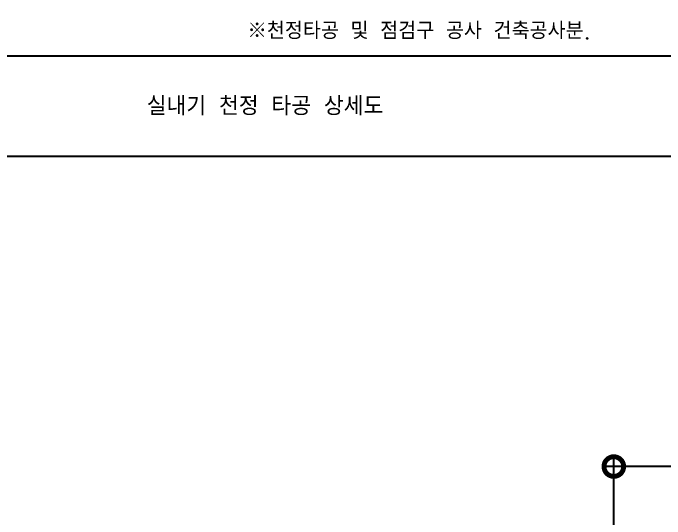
# Model space of a CAD drawing. Header units: millimetres. Extents: x -56261 to 196039, y 9480 to 100001.
# Drawn here: x 156287 to 161266, y 89879 to 93741 of the extents above; entities that cross this region are included whole.
import ezdxf
from ezdxf.enums import TextEntityAlignment as Align

# ---------------------------------------------------------------- set-up
doc = ezdxf.new("R2010")
doc.units = ezdxf.units.MM
doc.set_wipeout_variables(frame=1)
doc.layers.add('PLAN_DIM', color=7, linetype='Continuous')
doc.layers.add('SS-TEXT', color=7, linetype='Continuous')
doc.styles.add('DVM_DEFAULT', font='romans.shx', dxfattribs={"bigfont": 'whgtxt.shx'})
doc.styles.add('Gdim', font='')
doc.styles.add('plan', font='romans.shx', dxfattribs={"bigfont": 'GHS.SHX'})
doc.styles.get('Gdim').set_extended_font_data('Dotum')
doc.dimstyles.new('Gdim100', dxfattribs={"dimscale": 100, "dimtxt": 3, "dimasz": 6, "dimexe": 1.5, "dimexo": 2, "dimgap": 1, "dimtad": 1, "dimdec": 0, "dimzin": 0, "dimdsep": 46, "dimlunit": 6, "dimtxsty": 'Gdim', "dimblk1": 'DOTSMALL', "dimblk2": 'DOTSMALL', "dimsah": 1, "dimcen": 1.5, "dimdle": 1.5, "dimclrd": 1, "dimclre": 1, "dimclrt": 256, "dimazin": 0, "dimtfac": 1, "dimtdec": 0, "dimtix": 1, "dimtmove": 2, "dimatfit": 3, "dimldrblk": 'DOTSMALL', "dimfxl": 1.5, "dimtolj": 1, "dimtzin": 0, "dimlwd": -1, "dimlwe": -1, "dimarcsym": 0})

# ---------------------------------------------------------------- blocks, each defined once
blk = doc.blocks.new('A$C43DE16F2')
blk.add_wipeout([(0, 14550), (0, 0), (29100, 0), (29100, 14550)]).dxf.layer = 'SS-TEXT'
at = {"layer": 'SS-TEXT'}
blk.add_line((0, 1768), (20082, 1768), dxfattribs=at)
blk.add_lwpolyline([(0, 0), (20082, 0), (20082, 14550), (0, 14550)], close=True, dxfattribs=at)
at = {"layer": 'SS-TEXT', "color": 1, "lineweight": 25, "style": 'DVM_DEFAULT'}
blk.add_text('※천정타공 및 점검구 공사 건축공사분.', height=300, dxfattribs=at).set_placement((10041, 2210), align=Align.MIDDLE_CENTER)
at = {"layer": 'SS-TEXT', "style": 'DVM_DEFAULT'}
blk.add_text('실내기 천정 타공 상세도', height=330, dxfattribs=at).set_placement((7324, 884), align=Align.MIDDLE_CENTER)
blk = doc.blocks.new('_DotSmall')
at = {"color": 0, "linetype": 'ByBlock', "const_width": 0.5}
blk.add_lwpolyline([(-0.0625, 0, 1), (0.0625, 0, 1)], format="xyb", close=True, dxfattribs=at)
blk = doc.blocks.new('*D145')
at = {"layer": 'DEFPOINTS', "color": 0, "transparency": 16777216}
for p in [(160875.1, 90278.8), (161808, 90278.8), (161808, 88778.8)]:
    blk.add_point(p, dxfattribs=at)
at = {"layer": 'PLAN_DIM', "transparency": 16777216}
for p, q in [((160875.1, 88703.8), (160875.1, 90353.8)), ((161708, 90278.8), (160800.1, 90278.8)), ((161708, 88778.8), (160800.1, 88778.8))]:
    blk.add_line(p, q, dxfattribs=at)
at = {"layer": 'PLAN_DIM', "transparency": 16777216, "xscale": 300, "yscale": 300, "zscale": 300}
for p, rotation in [((160875.1, 90278.8), 90), ((160875.1, 88778.8), 270)]:
    blk.add_blockref('_DotSmall', p, dxfattribs=dict(at, rotation=rotation))
at = {"layer": 'PLAN_DIM', "transparency": 16777216, "insert": (160735.9, 89528.8), "char_height": 150, "attachment_point": 5, "rotation": 90, "style": 'plan'}
blk.add_mtext('\\A1;1,500', dxfattribs=at)

msp = doc.modelspace()

# ---------------------------------------------------------------- block references
at = {"layer": 'SS-TEXT', "xscale": 0.4331186193392458, "yscale": 0.4331186193392458, "zscale": 0.4331186193392458}
msp.add_blockref('A$C43DE16F2', (155038.9, 92649.2), dxfattribs=at)

# ---------------------------------------------------------------- dimensions: what is measured, and where the dimension line sits
at = {"layer": 'PLAN_DIM'}
dim = msp.add_linear_dim(base=(160875.1, 90278.8), p1=(161808, 88778.8), p2=(161808, 90278.8), angle=270, dimstyle='Gdim100', override={"dimscale": 50, "dimtxsty": 'plan', "dimblk1": 'DotSmall', "dimblk2": 'DotSmall', "dimclrd": 256, "dimclre": 256}, dxfattribs=at)
dim.commit()
dim.dimension.update_dxf_attribs({"geometry": '*D145', "text_midpoint": (160735.9, 89528.8)})

doc.saveas('drawing.dxf')
